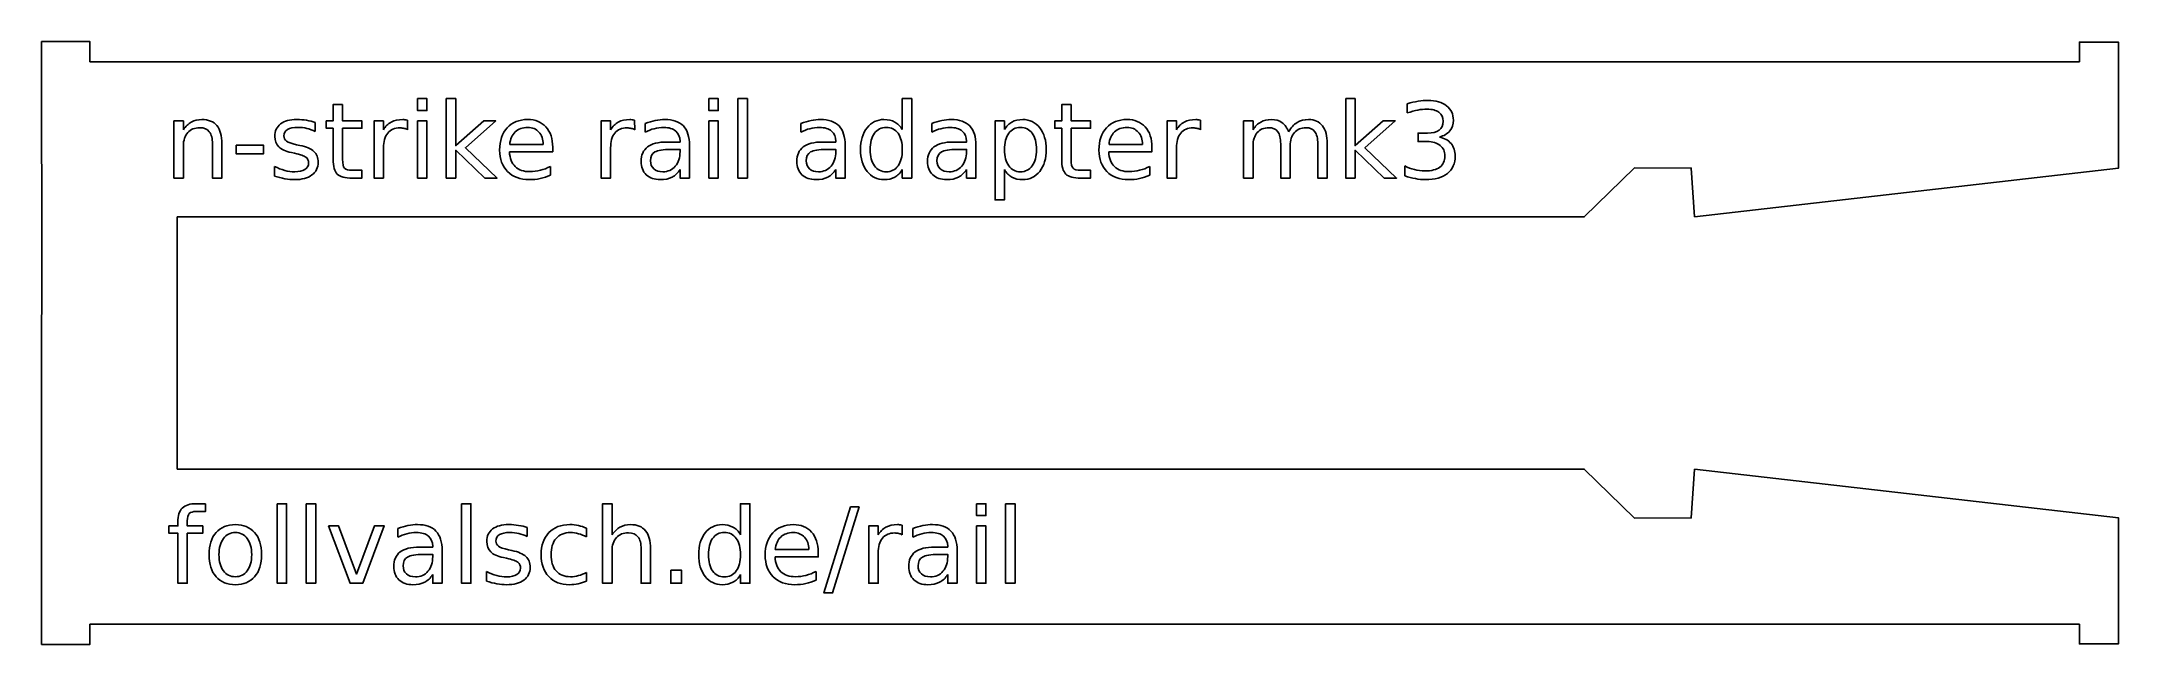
# Model space of a CAD drawing. Extents: x 2 to 109, y 2 to 33.
import ezdxf

# ---------------------------------------------------------------- set-up
doc = ezdxf.new("R2010")
doc.units = 0
doc.layers.add('Ebene_1', color=7, linetype='CONTINUOUS')

msp = doc.modelspace()

# ---------------------------------------------------------------- linework, layer by layer
at = {"layer": 'Ebene_1', "color": 7}
for points in [[(1.552222, 1.552222), (4.048125, 1.552222), (4.048125, 2.592917), (106.547708, 2.592917), (106.547708, 1.578681), (108.558542, 1.578681), (108.558542, 8.087431), (86.721597, 10.583333), (86.545208, 8.078611), (83.625972, 8.069806), (81.033056, 10.592167), (8.546042, 10.592167), (8.546042, 13.652514), (8.546042, 20.5405), (8.546042, 23.600847), (81.033056, 23.600847), (83.625972, 26.123209), (86.545208, 26.114403), (86.721597, 23.609681), (108.558542, 26.105584), (108.558542, 32.614334), (106.547708, 32.614334), (106.547708, 31.600098), (4.048125, 31.600098), (4.048125, 32.640792), (1.552222, 32.640764)], [(16.574426, 26.568259), (16.574426, 28.170576), (16.218651, 28.170576), (16.218651, 28.547435), (16.574426, 28.547435), (16.574426, 29.385489), (17.061973, 29.385489)], [(17.061973, 29.385489), (17.061973, 28.547435), (18.060786, 28.547435), (18.060786, 28.170576), (17.061973, 28.170576), (17.061973, 26.568259)], [(20.925451, 29.696464), (21.410363, 29.696464), (21.410363, 29.082419), (20.925451, 29.082419), (20.925451, 29.696464)], [(22.403903, 29.696464), (22.891448, 29.696464), (22.891448, 27.274543), (24.338277, 28.547435), (24.957591, 28.547435), (23.392172, 27.166494), (25.023476, 25.595803), (24.390985, 25.595803), (22.891448, 27.037357), (22.891448, 25.595803), (22.403903, 25.595803), (22.403903, 29.696464)], [(35.936614, 29.696464), (36.421526, 29.696464), (36.421526, 29.082419), (35.936614, 29.082419), (35.936614, 29.696464)], [(37.433515, 29.696464), (37.918424, 29.696464), (37.918424, 25.595803), (37.433515, 25.595803), (37.433515, 29.696464)], [(45.901012, 28.099419), (45.901012, 29.696464), (46.385923, 29.696464), (46.385923, 25.595803), (45.901012, 25.595803), (45.901012, 26.038548)], [(54.112877, 26.568259), (54.112877, 28.170576), (53.757099, 28.170576), (53.757099, 28.547435), (54.112877, 28.547435), (54.112877, 29.385489), (54.600424, 29.385489)], [(54.600424, 29.385489), (54.600424, 28.547435), (55.599237, 28.547435), (55.599237, 28.170576), (54.600424, 28.170576), (54.600424, 26.568259)], [(68.744547, 29.696464), (69.232094, 29.696464), (69.232094, 27.274543), (70.678921, 28.547435), (71.298237, 28.547435), (69.732819, 27.166494), (71.364122, 25.595803), (70.731628, 25.595803), (69.232094, 27.037357), (69.232094, 25.595803), (68.744547, 25.595803), (68.744547, 29.696464)], [(71.914916, 28.958557), (71.914916, 29.432925)], [(8.860649, 27.264002), (8.860649, 25.595803), (8.373104, 25.595803), (8.373104, 28.547435), (8.860649, 28.547435), (8.860649, 28.088878)], [(15.649406, 28.460469), (15.649406, 28.001911)], [(19.170283, 27.150667), (19.170283, 25.595789), (18.682736, 25.595789), (18.682736, 28.547421), (19.170283, 28.547421), (19.170283, 28.088864)], [(20.408914, 28.592218), (20.411454, 28.09413)], [(20.925451, 28.547435), (21.410363, 28.547435), (21.410363, 25.595803), (20.925451, 25.595803), (20.925451, 28.547435)], [(30.8714, 27.150667), (30.8714, 25.595789), (30.383855, 25.595789), (30.383855, 28.547421), (30.8714, 28.547421), (30.8714, 28.088864)], [(32.110034, 28.592218), (32.112574, 28.09413)], [(32.658194, 27.965016), (32.658194, 28.41303)], [(35.936614, 28.547435), (36.421526, 28.547435), (36.421526, 25.595803), (35.936614, 25.595803), (35.936614, 28.547435)], [(40.68031, 27.965016), (40.68031, 28.41303)], [(47.416359, 27.965016), (47.416359, 28.41303)], [(51.16388, 26.038548), (51.16388, 24.473129), (50.676336, 24.473129), (50.676336, 28.547435), (51.16388, 28.547435), (51.16388, 28.099419)], [(60.029321, 27.150667), (60.029321, 25.595789), (59.541777, 25.595789), (59.541777, 28.547421), (60.029321, 28.547421), (60.029321, 28.088864)], [(61.267955, 28.592218), (61.270495, 28.09413)], [(63.971859, 27.264002), (63.971859, 25.595803), (63.484314, 25.595803), (63.484314, 28.547435), (63.971859, 28.547435), (63.971859, 28.088878)], [(72.93481, 27.480105), (72.476253, 27.480105), (72.476253, 27.917577), (72.955895, 27.917577)], [(10.845097, 27.377322), (10.845097, 25.595803), (10.360186, 25.595803), (10.360186, 27.361512)], [(11.572463, 27.290355), (12.992935, 27.290355), (12.992935, 26.858152), (11.572463, 26.858152), (11.572463, 27.290355)], [(14.592616, 26.879237), (14.423952, 26.918768)], [(14.690127, 27.321981), (14.856155, 27.285084)], [(27.888142, 27.192848), (27.888142, 26.955663), (25.658606, 26.955663)], [(25.674419, 27.332522), (27.40323, 27.335062)], [(33.770327, 27.45902), (34.450257, 27.45902), (34.450257, 27.506459)], [(34.450257, 26.971473), (34.450257, 27.079524), (33.967979, 27.079524)], [(34.935166, 27.279814), (34.935166, 25.595803), (34.450257, 25.595803), (34.450257, 26.043817)], [(41.792443, 27.45902), (42.472373, 27.45902), (42.472373, 27.506459)], [(42.472373, 26.971473), (42.472373, 27.079524), (41.990097, 27.079524)], [(42.957284, 27.279814), (42.957284, 25.595803), (42.472373, 25.595803), (42.472373, 26.043817)], [(48.528492, 27.45902), (49.208422, 27.45902), (49.208422, 27.506459)], [(49.208422, 26.971473), (49.208422, 27.079524), (48.726146, 27.079524)], [(49.693333, 27.279814), (49.693333, 25.595803), (49.208422, 25.595803), (49.208422, 26.043817)], [(58.764334, 27.192848), (58.764334, 26.955663), (56.534798, 26.955663)], [(56.550608, 27.332522), (58.279422, 27.335062)], [(65.882514, 27.264002), (65.882514, 25.595803), (65.394967, 25.595803), (65.394967, 27.361512)], [(67.79317, 27.377322), (67.79317, 25.595803), (67.305623, 25.595803), (67.305623, 27.361512)], [(13.551639, 25.703852), (13.551639, 26.204576)], [(17.562697, 26.001653), (18.060786, 26.001653), (18.060786, 25.595803), (17.562697, 25.595803)], [(27.774821, 26.204576), (27.774821, 25.746019)], [(55.101149, 26.001653), (55.599237, 26.001653), (55.599237, 25.595803), (55.101149, 25.595803)], [(58.651013, 26.204576), (58.651013, 25.746019)], [(71.796323, 25.714396), (71.796323, 26.228294)], [(9.991217, 8.81157), (9.991217, 8.408357), (9.52739, 8.408357)], [(9.53266, 8.81157), (9.991217, 8.81157)], [(13.693936, 8.81157), (14.178847, 8.81157), (14.178847, 4.71091), (13.693936, 4.71091), (13.693936, 8.81157)], [(15.190837, 8.81157), (15.675748, 8.81157), (15.675748, 4.71091), (15.190837, 4.71091), (15.190837, 8.81157)], [(23.191871, 8.81157), (23.676782, 8.81157), (23.676782, 4.71091), (23.191871, 4.71091), (23.191871, 8.81157)], [(30.945178, 6.379108), (30.945178, 4.71091), (30.457631, 4.71091), (30.457631, 8.81157), (30.945178, 8.81157), (30.945178, 7.203985)], [(37.562635, 7.214529), (37.562635, 8.81157), (38.047546, 8.81157), (38.047546, 4.71091), (37.562635, 4.71091), (37.562635, 5.153654)], [(43.228717, 8.645542), (43.676731, 8.645542), (42.30633, 4.210185), (41.858314, 4.210185), (43.228717, 8.645542)], [(49.724945, 8.81157), (50.209856, 8.81157), (50.209856, 8.197525), (49.724945, 8.197525), (49.724945, 8.81157)], [(51.221843, 8.81157), (51.706755, 8.81157), (51.706755, 4.71091), (51.221843, 4.71091), (51.221843, 8.81157)], [(9.063561, 7.923445), (9.063561, 7.662542), (9.862083, 7.662542), (9.862083, 7.285682), (9.063561, 7.285682), (9.063561, 4.71091), (8.576014, 4.71091), (8.576014, 7.285682), (8.112187, 7.285682), (8.112187, 7.662542), (8.576014, 7.662542), (8.576014, 7.868104)], [(16.339865, 7.662542), (16.853766, 7.662542), (17.77615, 5.18528), (18.698535, 7.662542), (19.212436, 7.662542), (18.105574, 4.71091), (17.446727, 4.71091), (16.339865, 7.662542)], [(19.91345, 7.080123), (19.91345, 7.528139)], [(26.570438, 7.575575), (26.570438, 7.117018)], [(29.627486, 7.549221), (29.627486, 7.095936)], [(44.659733, 6.265776), (44.659733, 4.710898), (44.172186, 4.710898), (44.172186, 7.662531), (44.659733, 7.662531), (44.659733, 7.203973)], [(45.898364, 7.707328), (45.900904, 7.20924)], [(46.446527, 7.080123), (46.446527, 7.528139)], [(49.724945, 7.662542), (50.209856, 7.662542), (50.209856, 4.71091), (49.724945, 4.71091), (49.724945, 7.662542)], [(21.025584, 6.57413), (21.705514, 6.57413), (21.705514, 6.621566)], [(25.611156, 6.437088), (25.777184, 6.400193)], [(32.929624, 6.492432), (32.929624, 4.71091), (32.444713, 4.71091), (32.444713, 6.476619)], [(39.357334, 6.447629), (41.086145, 6.450169)], [(47.558661, 6.57413), (48.238591, 6.57413), (48.238591, 6.621566)], [(21.705514, 6.086582), (21.705514, 6.194634), (21.223238, 6.194634)], [(22.190425, 6.394921), (22.190425, 4.71091), (21.705514, 4.71091), (21.705514, 5.158926)], [(25.513648, 5.994344), (25.344984, 6.033874)], [(33.970603, 5.380299), (34.526669, 5.380299), (34.526669, 4.71091), (33.970603, 4.71091), (33.970603, 5.380299)], [(41.571057, 6.307955), (41.571057, 6.070769), (39.341521, 6.070769)], [(48.238591, 6.086582), (48.238591, 6.194634), (47.756312, 6.194634)], [(48.723499, 6.394921), (48.723499, 4.71091), (48.238591, 4.71091), (48.238591, 5.158926)], [(24.472669, 4.818961), (24.472669, 5.319683)], [(29.627486, 5.272247), (29.627486, 4.82423)], [(41.457736, 5.319683), (41.457736, 4.861125)]]:
    msp.add_lwpolyline(points, dxfattribs=at)
for points in [[(1.552222, 32.640764), (1.568789, 22.276991), (1.552222, 11.915995), (1.552222, 1.552222)], [(71.914916, 29.432925), (72.116961, 29.489143), (72.30583, 29.53131), (72.481525, 29.559425)], [(72.465712, 29.106137), (72.298803, 29.074508), (72.115206, 29.025317), (71.914916, 28.958557)], [(72.93481, 29.153575), (72.788986, 29.15357), (72.632618, 29.137771), (72.465712, 29.106137)], [(72.481525, 29.559425), (72.658972, 29.587534), (72.825881, 29.601586), (72.982249, 29.601589)], [(73.548855, 28.99018), (73.406542, 29.099106), (73.201863, 29.15357), (72.93481, 29.153575)], [(72.982249, 29.601589), (73.386338, 29.601586), (73.706098, 29.509347), (73.941528, 29.324876)], [(73.764958, 28.526353), (73.764956, 28.728396), (73.692921, 28.883003), (73.548855, 28.99018)], [(73.941528, 29.324876), (74.176955, 29.142151), (74.294667, 28.894425), (74.29467, 28.581694)], [(8.860649, 28.088878), (8.976606, 28.266325), (9.112766, 28.398972), (9.269135, 28.486822)], [(9.087293, 27.946567), (8.936197, 27.779658), (8.860649, 27.552136), (8.860649, 27.264002)], [(9.70661, 28.196929), (9.444826, 28.196927), (9.238386, 28.113474), (9.087293, 27.946567)], [(9.269135, 28.486822), (9.427255, 28.574664), (9.609097, 28.618586), (9.814659, 28.618592)], [(10.19679, 27.988734), (10.087858, 28.127528), (9.924466, 28.196927), (9.70661, 28.196929)], [(9.814659, 28.618592), (10.153743, 28.618586), (10.410255, 28.513174), (10.584191, 28.302345)], [(10.360186, 27.361512), (10.360183, 27.640861), (10.305717, 27.849934), (10.19679, 27.988734)], [(10.584191, 28.302345), (10.758125, 28.093266), (10.845092, 27.784927), (10.845097, 27.377322)], [(13.572721, 27.748913), (13.572721, 28.026504), (13.67111, 28.240849), (13.867884, 28.391948)], [(13.867884, 28.391948), (14.06466, 28.543041), (14.344009, 28.618586), (14.705937, 28.618592)], [(14.221025, 28.102055), (14.101555, 28.028262), (14.04182, 27.917575), (14.04182, 27.769995)], [(14.763917, 28.212742), (14.523218, 28.21274), (14.342254, 28.175842), (14.221025, 28.102055)], [(14.705937, 28.618592), (14.885142, 28.618586), (15.053807, 28.605412), (15.211933, 28.579061)], [(15.222474, 28.160035), (15.074892, 28.195168), (14.922037, 28.21274), (14.763917, 28.212742)], [(15.211933, 28.579061), (15.370054, 28.552702), (15.515878, 28.513174), (15.649406, 28.460469)], [(15.649406, 28.001911), (15.512364, 28.072184), (15.370054, 28.124892), (15.222474, 28.160035)], [(19.170283, 28.088864), (19.272182, 28.268066), (19.404832, 28.400716), (19.568228, 28.486808)], [(19.389019, 27.917563), (19.243195, 27.740113), (19.170283, 27.484479), (19.170283, 27.150667)], [(20.021513, 28.186374), (19.74743, 28.186372), (19.536599, 28.096769), (19.389019, 27.917563)], [(19.568228, 28.486808), (19.73162, 28.57465), (19.930152, 28.618572), (20.163824, 28.618578)], [(20.232345, 28.162668), (20.169093, 28.178472), (20.098817, 28.186374), (20.021513, 28.186374)], [(20.163824, 28.618578), (20.197202, 28.618572), (20.2341, 28.616038), (20.274511, 28.610676)], [(20.41155, 28.09415), (20.357084, 28.12577), (20.297349, 28.14861), (20.232345, 28.162668)], [(20.274511, 28.610676), (20.314917, 28.607148), (20.35972, 28.600995), (20.408914, 28.592218)], [(25.152612, 27.042629), (25.15261, 27.525782), (25.282624, 27.908792), (25.542649, 28.191658)], [(25.542649, 28.191658), (25.80443, 28.476276), (26.156691, 28.618586), (26.599439, 28.618592)], [(25.953768, 27.978193), (25.792131, 27.825336), (25.699014, 27.610113), (25.674419, 27.332522)], [(26.604711, 28.20747), (26.334141, 28.207468), (26.117161, 28.131042), (25.953768, 27.978193)], [(26.599439, 28.618592), (26.996503, 28.618586), (27.310111, 28.490333), (27.540272, 28.233824)], [(27.179225, 27.970285), (27.035153, 28.128406), (26.843649, 28.207468), (26.604711, 28.20747)], [(27.40323, 27.335158), (27.399702, 27.60045), (27.325046, 27.812159), (27.179225, 27.970285)], [(27.540272, 28.233824), (27.772182, 27.979068), (27.888139, 27.632076), (27.888142, 27.192848)], [(30.8714, 28.088864), (30.973302, 28.268066), (31.105949, 28.400716), (31.269345, 28.486808)], [(31.090139, 27.917563), (30.944312, 27.740113), (30.8714, 27.484479), (30.8714, 27.150667)], [(31.72263, 28.186374), (31.44855, 28.186372), (31.237719, 28.096769), (31.090139, 27.917563)], [(31.269345, 28.486808), (31.432737, 28.57465), (31.631269, 28.618572), (31.864943, 28.618578)], [(31.933461, 28.162668), (31.87021, 28.178472), (31.799934, 28.186374), (31.72263, 28.186374)], [(31.864943, 28.618578), (31.898322, 28.618572), (31.935217, 28.616038), (31.975628, 28.610676)], [(32.11267, 28.09415), (32.058201, 28.12577), (31.998466, 28.14861), (31.933461, 28.162668)], [(31.975628, 28.610676), (32.016037, 28.607148), (32.060837, 28.600995), (32.110034, 28.592218)], [(32.658194, 28.41303), (32.835641, 28.481548), (33.007819, 28.532497), (33.174728, 28.565884)], [(33.119385, 28.146858), (32.959506, 28.106443), (32.805774, 28.045831), (32.658194, 27.965016)], [(33.612204, 28.20747), (33.443537, 28.207468), (33.279263, 28.187263), (33.119385, 28.146858)], [(33.174728, 28.565884), (33.341635, 28.601018), (33.504149, 28.618586), (33.662276, 28.618592)], [(34.228882, 28.022993), (34.083058, 28.145974), (33.877496, 28.207468), (33.612204, 28.20747)], [(33.662276, 28.618592), (34.089205, 28.618586), (34.408087, 28.507902), (34.618922, 28.286532)], [(34.450257, 27.506459), (34.450254, 27.729584), (34.376462, 27.901765), (34.228882, 28.022993)], [(34.618922, 28.286532), (34.82975, 28.065157), (34.935163, 27.729584), (34.935166, 27.279814)], [(40.68031, 28.41303), (40.85776, 28.481548), (41.029938, 28.532497), (41.196847, 28.565884)], [(41.141503, 28.146858), (40.981622, 28.106443), (40.827892, 28.045831), (40.68031, 27.965016)], [(41.63432, 28.20747), (41.465655, 28.207468), (41.301382, 28.187263), (41.141503, 28.146858)], [(41.196847, 28.565884), (41.363753, 28.601018), (41.526268, 28.618586), (41.684394, 28.618592)], [(42.251001, 28.022993), (42.105174, 28.145974), (41.899614, 28.207468), (41.63432, 28.20747)], [(41.684394, 28.618592), (42.111323, 28.618586), (42.430206, 28.507902), (42.641037, 28.286532)], [(42.472373, 27.506459), (42.47237, 27.729584), (42.39858, 27.901765), (42.251001, 28.022993)], [(42.641037, 28.286532), (42.851866, 28.065157), (42.957282, 27.729584), (42.957284, 27.279814)], [(43.747902, 27.068983), (43.747902, 27.53281), (43.859464, 27.907034), (44.082595, 28.191658)], [(44.082595, 28.191658), (44.307481, 28.476276), (44.598251, 28.618586), (44.954907, 28.618592)], [(44.467362, 27.907036), (44.321535, 27.704988), (44.248623, 27.425636), (44.248623, 27.068983)], [(45.073499, 28.212742), (44.816988, 28.21274), (44.614942, 28.110838), (44.467362, 27.907036)], [(44.954907, 28.618592), (45.172765, 28.618586), (45.358998, 28.575542), (45.513611, 28.489456)], [(45.679639, 27.907036), (45.532054, 28.110838), (45.330008, 28.21274), (45.073499, 28.212742)], [(45.513611, 28.489456), (45.669973, 28.405122), (45.799107, 28.275111), (45.901012, 28.099419)], [(45.901012, 27.068983), (45.901009, 27.425636), (45.827219, 27.704988), (45.679639, 27.907036)], [(47.416359, 28.41303), (47.593809, 28.481548), (47.765987, 28.532497), (47.932896, 28.565884)], [(47.877552, 28.146858), (47.71767, 28.106443), (47.563941, 28.045831), (47.416359, 27.965016)], [(48.370369, 28.20747), (48.201704, 28.207468), (48.037431, 28.187263), (47.877552, 28.146858)], [(47.932896, 28.565884), (48.099802, 28.601018), (48.262317, 28.618586), (48.420441, 28.618592)], [(48.98705, 28.022993), (48.841223, 28.145974), (48.635663, 28.207468), (48.370369, 28.20747)], [(48.420441, 28.618592), (48.847372, 28.618586), (49.166255, 28.507902), (49.377086, 28.286532)], [(49.208422, 27.506459), (49.208419, 27.729584), (49.134629, 27.901765), (48.98705, 28.022993)], [(49.377086, 28.286532), (49.587915, 28.065157), (49.69333, 27.729584), (49.693333, 27.279814)], [(51.16388, 28.099419), (51.265782, 28.275111), (51.394038, 28.405122), (51.548648, 28.489456)], [(51.38262, 27.907036), (51.236793, 27.704988), (51.16388, 27.425636), (51.16388, 27.068983)], [(51.988757, 28.212742), (51.732245, 28.21274), (51.530199, 28.110838), (51.38262, 27.907036)], [(51.548648, 28.489456), (51.705013, 28.575542), (51.891246, 28.618586), (52.107349, 28.618592)], [(52.592261, 27.907036), (52.446434, 28.110838), (52.245266, 28.21274), (51.988757, 28.212742)], [(52.107349, 28.618592), (52.46576, 28.618586), (52.756531, 28.476276), (52.979664, 28.191658)], [(52.813633, 27.068983), (52.81363, 27.425636), (52.73984, 27.704988), (52.592261, 27.907036)], [(52.979664, 28.191658), (53.204547, 27.907034), (53.31699, 27.53281), (53.316993, 27.068983)], [(56.028802, 27.042629), (56.028802, 27.525782), (56.158816, 27.908792), (56.418841, 28.191658)], [(56.418841, 28.191658), (56.680622, 28.476276), (57.032883, 28.618586), (57.475631, 28.618592)], [(56.82996, 27.978193), (56.668323, 27.825336), (56.575206, 27.610113), (56.550608, 27.332522)], [(57.4809, 28.20747), (57.210333, 28.207468), (56.993353, 28.131042), (56.82996, 27.978193)], [(57.475631, 28.618592), (57.872692, 28.618586), (58.186303, 28.490333), (58.416464, 28.233824)], [(58.055414, 27.970285), (57.911345, 28.128406), (57.719841, 28.207468), (57.4809, 28.20747)], [(58.279422, 27.335158), (58.275895, 27.60045), (58.201238, 27.812159), (58.055414, 27.970285)], [(58.416464, 28.233824), (58.648374, 27.979068), (58.764331, 27.632076), (58.764334, 27.192848)], [(60.029321, 28.088864), (60.131223, 28.268066), (60.263871, 28.400716), (60.427266, 28.486808)], [(60.248061, 27.917563), (60.102234, 27.740113), (60.029321, 27.484479), (60.029321, 27.150667)], [(60.880552, 28.186374), (60.606472, 28.186372), (60.39564, 28.096769), (60.248061, 27.917563)], [(60.427266, 28.486808), (60.590659, 28.57465), (60.789191, 28.618572), (61.022862, 28.618578)], [(61.091383, 28.162668), (61.028131, 28.178472), (60.957855, 28.186374), (60.880552, 28.186374)], [(61.022862, 28.618578), (61.056243, 28.618572), (61.093138, 28.616038), (61.13355, 28.610676)], [(61.270588, 28.09415), (61.216122, 28.12577), (61.156387, 28.14861), (61.091383, 28.162668)], [(61.13355, 28.610676), (61.173955, 28.607148), (61.218758, 28.600995), (61.267955, 28.592218)], [(63.971859, 28.088878), (64.082543, 28.269839), (64.215193, 28.403364), (64.369803, 28.489456)], [(64.190598, 27.943931), (64.044771, 27.777022), (63.971859, 27.550378), (63.971859, 27.264002)], [(64.780922, 28.196929), (64.533196, 28.196927), (64.336419, 28.112593), (64.190598, 27.943931)], [(64.369803, 28.489456), (64.52441, 28.575542), (64.70801, 28.618586), (64.920599, 28.618592)], [(65.244751, 27.991367), (65.144605, 28.128406), (64.989995, 28.196927), (64.780922, 28.196929)], [(64.920599, 28.618592), (65.134942, 28.618586), (65.316783, 28.564123), (65.466124, 28.455197)], [(65.394967, 27.361512), (65.394967, 27.64613), (65.344892, 27.856084), (65.244751, 27.991367)], [(65.466124, 28.455197), (65.617217, 28.346265), (65.728782, 28.188141), (65.800817, 27.980826)], [(65.800817, 27.980826), (65.922042, 28.198682), (66.066989, 28.359441), (66.235656, 28.463102)], [(66.101251, 27.946567), (65.955424, 27.779658), (65.882512, 27.552136), (65.882514, 27.264002)], [(66.69685, 28.196929), (66.445607, 28.196927), (66.247072, 28.113474), (66.101251, 27.946567)], [(66.235656, 28.463102), (66.404318, 28.566759), (66.60285, 28.618586), (66.831255, 28.618592)], [(67.155407, 27.991367), (67.055258, 28.128406), (66.902406, 28.196927), (66.69685, 28.196929)], [(66.831255, 28.618592), (67.138711, 28.618586), (67.375896, 28.510538), (67.542808, 28.294437)], [(67.305623, 27.361512), (67.30562, 27.644375), (67.255548, 27.854326), (67.155407, 27.991367)], [(67.542808, 28.294437), (67.709711, 28.080089), (67.793164, 27.774386), (67.79317, 27.377322)], [(72.955895, 27.917577), (73.217673, 27.917575), (73.417963, 27.969405), (73.556763, 28.073065)], [(73.556763, 28.073065), (73.695557, 28.178478), (73.764956, 28.329574), (73.764958, 28.526353)], [(74.107559, 28.028265), (73.982814, 27.878924), (73.805364, 27.775264), (73.575209, 27.717287)], [(74.29467, 28.581694), (74.294667, 28.363833), (74.232296, 28.179358), (74.107559, 28.028265)], [(13.773012, 27.208658), (13.639484, 27.340427), (13.572721, 27.520511), (13.572721, 27.748913)], [(14.423952, 26.918768), (14.123518, 26.982014), (13.906537, 27.078644), (13.773012, 27.208658)], [(14.04182, 27.769995), (14.04182, 27.657552), (14.084864, 27.568827), (14.170954, 27.503823)], [(14.170954, 27.503823), (14.257043, 27.440571), (14.430098, 27.379958), (14.690127, 27.321981)], [(15.175038, 26.67631), (15.087188, 26.746587), (14.893047, 26.814227), (14.592616, 26.879237)], [(14.856155, 27.285084), (15.200511, 27.211294), (15.444721, 27.106756), (15.588793, 26.971473)], [(15.588793, 26.971473), (15.734614, 26.837948), (15.807526, 26.650834), (15.807529, 26.410135)], [(25.563731, 25.930496), (25.289651, 26.204576), (25.15261, 26.575286), (25.152612, 27.042629)], [(25.658606, 26.955663), (25.679688, 26.621844), (25.779832, 26.367091), (25.95904, 26.191399)], [(32.442091, 26.454938), (32.442091, 26.786995), (32.552775, 27.037357), (32.774151, 27.206025)], [(32.774151, 27.206025), (32.997278, 27.374686), (33.329335, 27.45902), (33.770327, 27.45902)], [(33.153646, 26.945119), (33.00255, 26.855516), (32.927002, 26.702664), (32.927002, 26.486564)], [(33.967979, 27.079524), (33.576184, 27.079524), (33.30474, 27.034721), (33.153646, 26.945119)], [(34.205164, 26.209848), (34.368557, 26.40135), (34.450254, 26.655226), (34.450257, 26.971473)], [(40.464209, 26.454938), (40.464209, 26.786995), (40.574894, 27.037357), (40.796266, 27.206025)], [(40.796266, 27.206025), (41.019397, 27.374686), (41.351454, 27.45902), (41.792443, 27.45902)], [(41.175762, 26.945119), (41.024666, 26.855516), (40.949118, 26.702664), (40.949121, 26.486564)], [(41.990097, 27.079524), (41.598302, 27.079524), (41.326858, 27.034721), (41.175762, 26.945119)], [(42.227283, 26.209848), (42.390675, 26.40135), (42.47237, 26.655226), (42.472373, 26.971473)], [(44.082595, 25.946309), (43.859464, 26.23093), (43.747902, 26.605154), (43.747902, 27.068983)], [(44.248623, 27.068983), (44.248623, 26.712328), (44.321535, 26.432098), (44.467362, 26.228294)], [(45.679639, 26.228294), (45.827219, 26.432098), (45.901009, 26.712328), (45.901012, 27.068983)], [(47.200258, 26.454938), (47.200258, 26.786995), (47.310943, 27.037357), (47.532315, 27.206025)], [(47.532315, 27.206025), (47.755446, 27.374686), (48.087503, 27.45902), (48.528492, 27.45902)], [(47.911811, 26.945119), (47.760715, 26.855516), (47.685167, 26.702664), (47.68517, 26.486564)], [(48.726146, 27.079524), (48.334351, 27.079524), (48.062907, 27.034721), (47.911811, 26.945119)], [(48.963332, 26.209848), (49.126724, 26.40135), (49.208419, 26.655226), (49.208422, 26.971473)], [(51.16388, 27.068983), (51.16388, 26.712328), (51.236793, 26.432098), (51.38262, 26.228294)], [(52.592261, 26.228294), (52.73984, 26.432098), (52.81363, 26.712328), (52.813633, 27.068983)], [(53.316993, 27.068983), (53.31699, 26.605154), (53.204547, 26.23093), (52.979664, 25.946309)], [(56.439923, 25.930496), (56.165843, 26.204576), (56.028802, 26.575286), (56.028802, 27.042629)], [(56.534798, 26.955663), (56.55588, 26.621844), (56.656024, 26.367091), (56.835232, 26.191399)], [(73.612104, 27.28245), (73.450467, 27.414217), (73.2247, 27.480102), (72.93481, 27.480105)], [(73.575209, 27.717287), (73.829963, 27.662821), (74.028495, 27.5495), (74.170808, 27.377322)], [(73.857197, 26.739559), (73.857194, 26.971473), (73.775497, 27.152436), (73.612104, 27.28245)], [(74.170808, 27.377322), (74.314871, 27.205144), (74.386906, 26.992555), (74.386908, 26.739559)], [(13.551639, 26.204576), (13.730845, 26.11146), (13.907414, 26.041181), (14.081351, 25.993745)], [(14.091892, 25.566813), (13.921469, 25.596681), (13.741386, 25.642361), (13.551639, 25.703852)], [(14.081351, 25.993745), (14.255284, 25.948064), (14.427465, 25.925224), (14.597888, 25.925224)], [(15.480741, 25.759196), (15.264638, 25.599317), (14.96684, 25.519377), (14.587344, 25.519377)], [(14.597888, 25.925224), (14.826285, 25.925224), (15.001977, 25.963877), (15.124963, 26.041183)], [(15.124963, 26.041183), (15.247947, 26.120242), (15.309441, 26.23093), (15.309441, 26.373241)], [(15.309441, 26.373241), (15.309441, 26.50501), (15.264638, 26.606032), (15.175038, 26.67631)], [(15.807529, 26.410135), (15.807526, 26.136055), (15.698597, 25.919074), (15.480741, 25.759196)], [(16.787893, 25.803998), (16.645582, 25.944551), (16.574426, 26.199304), (16.574426, 26.568259)], [(17.562697, 25.595803), (17.188471, 25.595803), (16.930203, 25.665201), (16.787893, 25.803998)], [(17.061973, 26.568259), (17.061973, 26.32756), (17.094477, 26.17295), (17.159484, 26.104432)], [(17.159484, 26.104432), (17.226246, 26.035912), (17.360649, 26.00165), (17.562697, 26.001653)], [(26.683772, 25.519377), (26.212913, 25.519377), (25.839567, 25.656416), (25.563731, 25.930496)], [(25.95904, 26.191399), (26.140001, 26.017463), (26.391241, 25.930496), (26.712759, 25.930496)], [(26.712759, 25.930496), (26.898992, 25.930496), (27.079075, 25.953328), (27.253015, 25.999017)], [(27.774821, 25.746019), (27.600882, 25.672229), (27.422554, 25.616007), (27.239838, 25.577354)], [(27.253015, 25.999017), (27.428704, 26.044697), (27.60264, 26.113215), (27.774821, 26.204576)], [(32.708266, 25.772372), (32.530816, 25.942795), (32.442091, 26.170317), (32.442091, 26.454938)], [(33.430362, 25.519377), (33.12817, 25.519377), (32.887471, 25.603708), (32.708266, 25.772372)], [(32.927002, 26.486564), (32.927002, 26.314383), (32.983224, 26.177344), (33.095667, 26.075442)], [(33.095667, 26.075442), (33.209865, 25.975299), (33.364475, 25.925224), (33.559496, 25.925224)], [(33.559496, 25.925224), (33.828301, 25.925224), (34.043527, 26.020099), (34.205164, 26.209848)], [(34.450257, 26.043817), (34.339567, 25.864611), (34.201648, 25.731964), (34.0365, 25.645875)], [(40.730382, 25.772372), (40.552934, 25.942795), (40.464209, 26.170317), (40.464209, 26.454938)], [(41.452478, 25.519377), (41.150286, 25.519377), (40.90959, 25.603708), (40.730382, 25.772372)], [(40.949121, 26.486564), (40.949118, 26.314383), (41.005339, 26.177344), (41.117785, 26.075442)], [(41.117785, 26.075442), (41.231984, 25.975299), (41.386593, 25.925224), (41.581612, 25.925224)], [(41.581612, 25.925224), (41.85042, 25.925224), (42.065643, 26.020099), (42.227283, 26.209848)], [(42.472373, 26.043817), (42.361685, 25.864611), (42.223766, 25.731964), (42.058618, 25.645875)], [(44.954907, 25.519377), (44.598251, 25.519377), (44.307481, 25.661688), (44.082595, 25.946309)], [(44.467362, 26.228294), (44.614942, 26.026248), (44.816988, 25.925224), (45.073499, 25.925224)], [(45.073499, 25.925224), (45.330008, 25.925224), (45.532054, 26.026248), (45.679639, 26.228294)], [(45.901012, 26.038548), (45.799107, 25.862853), (45.669973, 25.731964), (45.513611, 25.645875)], [(47.466431, 25.772372), (47.288983, 25.942795), (47.200258, 26.170317), (47.200258, 26.454938)], [(48.188527, 25.519377), (47.886335, 25.519377), (47.645636, 25.603708), (47.466431, 25.772372)], [(47.68517, 26.486564), (47.685167, 26.314383), (47.741388, 26.177344), (47.853834, 26.075442)], [(47.853834, 26.075442), (47.968033, 25.975299), (48.122642, 25.925224), (48.317661, 25.925224)], [(48.317661, 25.925224), (48.586469, 25.925224), (48.801692, 26.020099), (48.963332, 26.209848)], [(49.208422, 26.043817), (49.097734, 25.864611), (48.959815, 25.731964), (48.794667, 25.645875)], [(51.548648, 25.645875), (51.394038, 25.731964), (51.265782, 25.862853), (51.16388, 26.038548)], [(51.38262, 26.228294), (51.530199, 26.026248), (51.732245, 25.925224), (51.988757, 25.925224)], [(51.988757, 25.925224), (52.245266, 25.925224), (52.446434, 26.026248), (52.592261, 26.228294)], [(52.979664, 25.946309), (52.756531, 25.661688), (52.46576, 25.519377), (52.107349, 25.519377)], [(54.326344, 25.803998), (54.184034, 25.944551), (54.112877, 26.199304), (54.112877, 26.568259)], [(55.101149, 25.595803), (54.726922, 25.595803), (54.468655, 25.665201), (54.326344, 25.803998)], [(54.600424, 26.568259), (54.600424, 26.32756), (54.632925, 26.17295), (54.697932, 26.104432)], [(54.697932, 26.104432), (54.764694, 26.035912), (54.8991, 26.00165), (55.101149, 26.001653)], [(57.559962, 25.519377), (57.089105, 25.519377), (56.715759, 25.656416), (56.439923, 25.930496)], [(56.835232, 26.191399), (57.016193, 26.017463), (57.267433, 25.930496), (57.588952, 25.930496)], [(57.588952, 25.930496), (57.775184, 25.930496), (57.955267, 25.953328), (58.129207, 25.999017)], [(58.651013, 25.746019), (58.477074, 25.672229), (58.298746, 25.616007), (58.11603, 25.577354)], [(58.129207, 25.999017), (58.304896, 26.044697), (58.478832, 26.113215), (58.651013, 26.204576)], [(71.796323, 26.228294), (71.943905, 26.142205), (72.105543, 26.077198), (72.281234, 26.033276)], [(72.336578, 25.569449), (72.162642, 25.601072), (71.982559, 25.649388), (71.796323, 25.714396)], [(72.281234, 26.033276), (72.456926, 25.989353), (72.640526, 25.967391), (72.832031, 25.967391)], [(72.832031, 25.967391), (73.165846, 25.967391), (73.419719, 26.033276), (73.593658, 26.165045)], [(73.986331, 25.838257), (73.719275, 25.625671), (73.339779, 25.519377), (72.847843, 25.519377)], [(73.593658, 26.165045), (73.769347, 26.296815), (73.857194, 26.488319), (73.857197, 26.739559)], [(74.386908, 26.739559), (74.386906, 26.351278), (74.253381, 26.050844), (73.986331, 25.838257)], [(14.587344, 25.519377), (14.429221, 25.519377), (14.26407, 25.535182), (14.091892, 25.566813)], [(27.239838, 25.577354), (27.057116, 25.538701), (26.871761, 25.519377), (26.683772, 25.519377)], [(34.0365, 25.645875), (33.871349, 25.561541), (33.6693, 25.519377), (33.430362, 25.519377)], [(42.058618, 25.645875), (41.893465, 25.561541), (41.691419, 25.519377), (41.452478, 25.519377)], [(45.513611, 25.645875), (45.358998, 25.561541), (45.172765, 25.519377), (44.954907, 25.519377)], [(48.794667, 25.645875), (48.629514, 25.561541), (48.427468, 25.519377), (48.188527, 25.519377)], [(52.107349, 25.519377), (51.891246, 25.519377), (51.705013, 25.561541), (51.548648, 25.645875)], [(58.11603, 25.577354), (57.933308, 25.538701), (57.747953, 25.519377), (57.559962, 25.519377)], [(72.847843, 25.519377), (72.68269, 25.519377), (72.51227, 25.536057), (72.336578, 25.569449)], [(8.576014, 7.868104), (8.576014, 8.196645), (8.652439, 8.435586), (8.805294, 8.584929)], [(8.805294, 8.584929), (8.958145, 8.73602), (9.2006, 8.811568), (9.53266, 8.81157)], [(9.163708, 8.302941), (9.096942, 8.232662), (9.063561, 8.106162), (9.063561, 7.923445)], [(9.52739, 8.408357), (9.353454, 8.408354), (9.232225, 8.373214), (9.163708, 8.302941)], [(10.542013, 7.322577), (10.782712, 7.596655), (11.114769, 7.733696), (11.53819, 7.733699)], [(11.53819, 7.733699), (11.95985, 7.733696), (12.291029, 7.596655), (12.531731, 7.322577)], [(19.91345, 7.528139), (20.090898, 7.596655), (20.263076, 7.647607), (20.429985, 7.680991)], [(20.429985, 7.680991), (20.596891, 7.716125), (20.759406, 7.733696), (20.917532, 7.733699)], [(20.917532, 7.733699), (21.344464, 7.733696), (21.663344, 7.623008), (21.874178, 7.401639)], [(24.493753, 6.86402), (24.493751, 7.141614), (24.592139, 7.355956), (24.788916, 7.507055)], [(24.788916, 7.507055), (24.985689, 7.658148), (25.265041, 7.733696), (25.626969, 7.733699)], [(25.626969, 7.733699), (25.806174, 7.733696), (25.974839, 7.720519), (26.132962, 7.694168)], [(26.132962, 7.694168), (26.291083, 7.667808), (26.43691, 7.62828), (26.570438, 7.575575)], [(27.68784, 7.319941), (27.953137, 7.595777), (28.31594, 7.733696), (28.776255, 7.733699)], [(28.776255, 7.733699), (28.925593, 7.733696), (29.071418, 7.717894), (29.213731, 7.68626)], [(29.213731, 7.68626), (29.356039, 7.65639), (29.493958, 7.610712), (29.627486, 7.549221)], [(30.945178, 7.203985), (31.061135, 7.381432), (31.197296, 7.514079), (31.353664, 7.601929)], [(31.353664, 7.601929), (31.511785, 7.689771), (31.693626, 7.733696), (31.899188, 7.733699)], [(31.899188, 7.733699), (32.238273, 7.733696), (32.494782, 7.62828), (32.668721, 7.417452)], [(35.744221, 7.306764), (35.969104, 7.591385), (36.259874, 7.733696), (36.616533, 7.733699)], [(36.616533, 7.733699), (36.834389, 7.733696), (37.020624, 7.690652), (37.175234, 7.604565)], [(37.175234, 7.604565), (37.331599, 7.520229), (37.460733, 7.390217), (37.562635, 7.214529)], [(39.225564, 7.306764), (39.487345, 7.591385), (39.839606, 7.733696), (40.282354, 7.733699)], [(40.282354, 7.733699), (40.679415, 7.733696), (40.993026, 7.60544), (41.223187, 7.348931)], [(44.659733, 7.203973), (44.761633, 7.383179), (44.89428, 7.515826), (45.057675, 7.601918)], [(45.057675, 7.601918), (45.221068, 7.68976), (45.4196, 7.733685), (45.653274, 7.733688)], [(45.653274, 7.733688), (45.686653, 7.733685), (45.723548, 7.731148), (45.763959, 7.725785)], [(45.763959, 7.725785), (45.804368, 7.722258), (45.849167, 7.716105), (45.898364, 7.707328)], [(46.446527, 7.528139), (46.623975, 7.596655), (46.796153, 7.647607), (46.963062, 7.680991)], [(46.963062, 7.680991), (47.129968, 7.716125), (47.292483, 7.733696), (47.450609, 7.733699)], [(47.450609, 7.733699), (47.877538, 7.733696), (48.196421, 7.623008), (48.407255, 7.401639)], [(10.183602, 6.18409), (10.183599, 6.669001), (10.303073, 7.048494), (10.542013, 7.322577)], [(10.921509, 7.016874), (10.770413, 6.814826), (10.694865, 6.537232), (10.694865, 6.18409)], [(11.53819, 7.322577), (11.278164, 7.322574), (11.072605, 7.220675), (10.921509, 7.016874)], [(12.152235, 7.014238), (12.001139, 7.219795), (11.796457, 7.322574), (11.53819, 7.322577)], [(12.378879, 6.18409), (12.378876, 6.533718), (12.303328, 6.810431), (12.152235, 7.014238)], [(12.531731, 7.322577), (12.772427, 7.048494), (12.892775, 6.669001), (12.892778, 6.18409)], [(20.374641, 7.261964), (20.214762, 7.221553), (20.06103, 7.160937), (19.91345, 7.080123)], [(20.029407, 6.321131), (20.252535, 6.489793), (20.584595, 6.574127), (21.025584, 6.57413)], [(20.86746, 7.322577), (20.698793, 7.322574), (20.53452, 7.30237), (20.374641, 7.261964)], [(21.484141, 7.1381), (21.338314, 7.261084), (21.132752, 7.322574), (20.86746, 7.322577)], [(21.705514, 6.621566), (21.705511, 6.844693), (21.631718, 7.016871), (21.484141, 7.1381)], [(21.874178, 7.401639), (22.085006, 7.180264), (22.190422, 6.844693), (22.190425, 6.394921)], [(24.694041, 6.323767), (24.560516, 6.455534), (24.493751, 6.635617), (24.493753, 6.86402)], [(25.142057, 7.217162), (25.022587, 7.143369), (24.962849, 7.032684), (24.962852, 6.885105)], [(24.962852, 6.885105), (24.962849, 6.772659), (25.005894, 6.683934), (25.091985, 6.61893)], [(25.091985, 6.61893), (25.178075, 6.555678), (25.35113, 6.495065), (25.611156, 6.437088)], [(25.684948, 7.327849), (25.444247, 7.327846), (25.263283, 7.290951), (25.142057, 7.217162)], [(26.143503, 7.275141), (25.995921, 7.310278), (25.843069, 7.327846), (25.684948, 7.327849)], [(26.570438, 7.117018), (26.433393, 7.187291), (26.291083, 7.239999), (26.143503, 7.275141)], [(27.292534, 6.18409), (27.292534, 6.665485), (27.424301, 7.044103), (27.68784, 7.319941)], [(28.064703, 7.022143), (27.890766, 6.823608), (27.803797, 6.544259), (27.8038, 6.18409)], [(28.79734, 7.322577), (28.482849, 7.322574), (28.238636, 7.222431), (28.064703, 7.022143)], [(29.213731, 7.2646), (29.07669, 7.303251), (28.937893, 7.322574), (28.79734, 7.322577)], [(29.627486, 7.095936), (29.490444, 7.171481), (29.352525, 7.227703), (29.213731, 7.2646)], [(31.171823, 7.061674), (31.020724, 6.894765), (30.945176, 6.667243), (30.945178, 6.379108)], [(31.791137, 7.312036), (31.529353, 7.312033), (31.322916, 7.22858), (31.171823, 7.061674)], [(32.28132, 7.103841), (32.172388, 7.242635), (32.008993, 7.312033), (31.791137, 7.312036)], [(32.444713, 6.476619), (32.44471, 6.755968), (32.390247, 6.965041), (32.28132, 7.103841)], [(32.668721, 7.417452), (32.842654, 7.208376), (32.929621, 6.900034), (32.929624, 6.492432)], [(35.409525, 6.18409), (35.409525, 6.647917), (35.52109, 7.02214), (35.744221, 7.306764)], [(36.128985, 7.022143), (35.983161, 6.820095), (35.910249, 6.540746), (35.910249, 6.18409)], [(36.735125, 7.327849), (36.478614, 7.327846), (36.276565, 7.225944), (36.128985, 7.022143)], [(37.341262, 7.022143), (37.19368, 7.225944), (36.991634, 7.327846), (36.735125, 7.327849)], [(37.562635, 6.18409), (37.562635, 6.540746), (37.488842, 6.820095), (37.341262, 7.022143)], [(38.835525, 6.157736), (38.835525, 6.640889), (38.965539, 7.023899), (39.225564, 7.306764)], [(39.636683, 7.0933), (39.475046, 6.940446), (39.38193, 6.725223), (39.357334, 6.447629)], [(40.287623, 7.322577), (40.017057, 7.322574), (39.800076, 7.246149), (39.636683, 7.0933)], [(40.86214, 7.085392), (40.718068, 7.243513), (40.526564, 7.322574), (40.287623, 7.322577)], [(41.086145, 6.450265), (41.082618, 6.71556), (41.007961, 6.927269), (40.86214, 7.085392)], [(41.223187, 7.348931), (41.455097, 7.094175), (41.571054, 6.747183), (41.571057, 6.307955)], [(44.87847, 7.032673), (44.732643, 6.855223), (44.659731, 6.599592), (44.659733, 6.265776)], [(45.510964, 7.301484), (45.236881, 7.301481), (45.026049, 7.211878), (44.87847, 7.032673)], [(45.721795, 7.277777), (45.658543, 7.293582), (45.588264, 7.301484), (45.510964, 7.301484)], [(45.901, 7.209257), (45.846534, 7.24088), (45.786799, 7.26372), (45.721795, 7.277777)], [(46.907718, 7.261964), (46.747839, 7.221553), (46.594107, 7.160937), (46.446527, 7.080123)], [(46.562484, 6.321131), (46.785612, 6.489793), (47.117672, 6.574127), (47.558661, 6.57413)], [(47.400537, 7.322577), (47.23187, 7.322574), (47.067597, 7.30237), (46.907718, 7.261964)], [(48.017216, 7.1381), (47.871391, 7.261084), (47.665829, 7.322574), (47.400537, 7.322577)], [(48.238591, 6.621566), (48.238588, 6.844693), (48.164795, 7.016871), (48.017216, 7.1381)], [(48.407255, 7.401639), (48.618084, 7.180264), (48.723496, 6.844693), (48.723499, 6.394921)], [(10.542013, 5.045603), (10.303073, 5.321441), (10.183599, 5.700937), (10.183602, 6.18409)], [(10.694865, 6.18409), (10.694865, 5.830948), (10.769535, 5.552477), (10.918873, 5.348673)], [(11.53819, 5.045603), (11.796457, 5.045603), (12.001139, 5.147505), (12.152235, 5.351309)], [(12.152235, 5.351309), (12.303328, 5.55511), (12.378876, 5.832704), (12.378879, 6.18409)], [(12.892778, 6.18409), (12.892775, 5.700937), (12.772427, 5.321441), (12.531731, 5.045603)], [(19.697347, 5.570045), (19.697347, 5.902102), (19.808035, 6.152464), (20.029407, 6.321131)], [(19.963522, 4.887479), (19.786072, 5.057902), (19.697347, 5.285424), (19.697347, 5.570045)], [(20.408903, 6.060228), (20.257807, 5.970623), (20.182259, 5.817771), (20.182259, 5.601671)], [(20.182259, 5.601671), (20.182259, 5.42949), (20.23848, 5.292451), (20.350923, 5.190549)], [(21.223238, 6.194634), (20.83144, 6.194631), (20.559996, 6.149828), (20.408903, 6.060228)], [(21.46042, 5.324955), (21.623813, 5.516459), (21.705511, 5.770335), (21.705514, 6.086582)], [(25.344984, 6.033874), (25.044547, 6.09712), (24.827569, 6.193753), (24.694041, 6.323767)], [(26.096067, 5.791417), (26.00822, 5.861693), (25.814079, 5.929336), (25.513648, 5.994344)], [(25.777184, 6.400193), (26.121541, 6.326401), (26.365753, 6.221863), (26.509822, 6.086582)], [(26.045995, 5.15629), (26.168977, 5.235352), (26.23047, 5.346037), (26.230473, 5.48835)], [(26.230473, 5.48835), (26.23047, 5.620117), (26.18567, 5.721141), (26.096067, 5.791417)], [(26.728561, 5.525245), (26.728558, 5.251162), (26.619629, 5.034184), (26.401773, 4.874302)], [(26.509822, 6.086582), (26.655646, 5.953054), (26.728558, 5.765941), (26.728561, 5.525245)], [(27.685207, 5.053511), (27.423423, 5.33286), (27.292534, 5.70972), (27.292534, 6.18409)], [(27.8038, 6.18409), (27.803797, 5.823921), (27.890766, 5.543691), (28.064703, 5.343404)], [(35.744221, 5.061416), (35.52109, 5.346037), (35.409525, 5.720261), (35.409525, 6.18409)], [(35.910249, 6.18409), (35.910249, 5.827435), (35.983161, 5.547205), (36.128985, 5.343404)], [(37.341262, 5.343404), (37.488842, 5.547205), (37.562635, 5.827435), (37.562635, 6.18409)], [(39.246646, 5.045603), (38.972566, 5.319683), (38.835525, 5.690393), (38.835525, 6.157736)], [(39.341521, 6.070769), (39.362603, 5.736951), (39.462747, 5.482198), (39.641955, 5.306506)], [(46.230424, 5.570045), (46.230424, 5.902102), (46.341109, 6.152464), (46.562484, 6.321131)], [(46.496599, 4.887479), (46.319149, 5.057902), (46.230424, 5.285424), (46.230424, 5.570045)], [(46.94198, 6.060228), (46.790884, 5.970623), (46.715336, 5.817771), (46.715336, 5.601671)], [(46.715336, 5.601671), (46.715336, 5.42949), (46.771557, 5.292451), (46.884, 5.190549)], [(47.756312, 6.194634), (47.364517, 6.194631), (47.093073, 6.149828), (46.94198, 6.060228)], [(47.993498, 5.324955), (48.15689, 5.516459), (48.238588, 5.770335), (48.238591, 6.086582)], [(11.53819, 4.634484), (11.114769, 4.634484), (10.782712, 4.771523), (10.542013, 5.045603)], [(10.918873, 5.348673), (11.069969, 5.146627), (11.276406, 5.045603), (11.53819, 5.045603)], [(12.531731, 5.045603), (12.291029, 4.771523), (11.95985, 4.634484), (11.53819, 4.634484)], [(20.685619, 4.634484), (20.383427, 4.634484), (20.142728, 4.718815), (19.963522, 4.887479)], [(20.350923, 5.190549), (20.465121, 5.090406), (20.619731, 5.040334), (20.814752, 5.040334)], [(21.291756, 4.760982), (21.126605, 4.676651), (20.924557, 4.634484), (20.685619, 4.634484)], [(20.814752, 5.040334), (21.083561, 5.040334), (21.298783, 5.135205), (21.46042, 5.324955)], [(21.705514, 5.158926), (21.594823, 4.979718), (21.456907, 4.847071), (21.291756, 4.760982)], [(24.472669, 5.319683), (24.651874, 5.226566), (24.828446, 5.15629), (25.002383, 5.108854)], [(25.012924, 4.68192), (24.842501, 4.711787), (24.662418, 4.757468), (24.472669, 4.818961)], [(25.002383, 5.108854), (25.176316, 5.063174), (25.348494, 5.040334), (25.518917, 5.040334)], [(25.508376, 4.634484), (25.350253, 4.634484), (25.185102, 4.650288), (25.012924, 4.68192)], [(26.401773, 4.874302), (26.18567, 4.714423), (25.887869, 4.634484), (25.508376, 4.634484)], [(25.518917, 5.040334), (25.747317, 5.040334), (25.923009, 5.078984), (26.045995, 5.15629)], [(28.744632, 4.634484), (28.30013, 4.634484), (27.946988, 4.774159), (27.685207, 5.053511)], [(28.064703, 5.343404), (28.238636, 5.144869), (28.482849, 5.045603), (28.79734, 5.045603)], [(29.205823, 4.68192), (29.061754, 4.650297), (28.908025, 4.634484), (28.744632, 4.634484)], [(28.79734, 5.045603), (28.937893, 5.045603), (29.07669, 5.06406), (29.213731, 5.100947)], [(29.627486, 4.82423), (29.4922, 4.760982), (29.351647, 4.713546), (29.205823, 4.68192)], [(29.213731, 5.100947), (29.352525, 5.1396), (29.490444, 5.196699), (29.627486, 5.272247)], [(36.616533, 4.634484), (36.259874, 4.634484), (35.969104, 4.776795), (35.744221, 5.061416)], [(36.128985, 5.343404), (36.276565, 5.141355), (36.478614, 5.040334), (36.735125, 5.040334)], [(37.175234, 4.760982), (37.020624, 4.676651), (36.834389, 4.634484), (36.616533, 4.634484)], [(36.735125, 5.040334), (36.991634, 5.040334), (37.19368, 5.141355), (37.341262, 5.343404)], [(37.562635, 5.153654), (37.460733, 4.977963), (37.331599, 4.847071), (37.175234, 4.760982)], [(40.366685, 4.634484), (39.895828, 4.634484), (39.522482, 4.771523), (39.246646, 5.045603)], [(39.641955, 5.306506), (39.822916, 5.132572), (40.074156, 5.045603), (40.395675, 5.045603)], [(40.922753, 4.692461), (40.740031, 4.653811), (40.554676, 4.634484), (40.366685, 4.634484)], [(40.395675, 5.045603), (40.581907, 5.045603), (40.761991, 5.068435), (40.93593, 5.114123)], [(41.457736, 4.861125), (41.283797, 4.787336), (41.105469, 4.731114), (40.922753, 4.692461)], [(40.93593, 5.114123), (41.111619, 5.159804), (41.285555, 5.228325), (41.457736, 5.319683)], [(47.218696, 4.634484), (46.916504, 4.634484), (46.675805, 4.718815), (46.496599, 4.887479)], [(46.884, 5.190549), (46.998199, 5.090406), (47.152808, 5.040334), (47.34783, 5.040334)], [(47.824833, 4.760982), (47.659682, 4.676651), (47.457634, 4.634484), (47.218696, 4.634484)], [(47.34783, 5.040334), (47.616638, 5.040334), (47.83186, 5.135205), (47.993498, 5.324955)], [(48.238591, 5.158926), (48.1279, 4.979718), (47.989981, 4.847071), (47.824833, 4.760982)]]:
    msp.add_open_spline(points, degree=3, dxfattribs=at)

doc.saveas('drawing.dxf')
